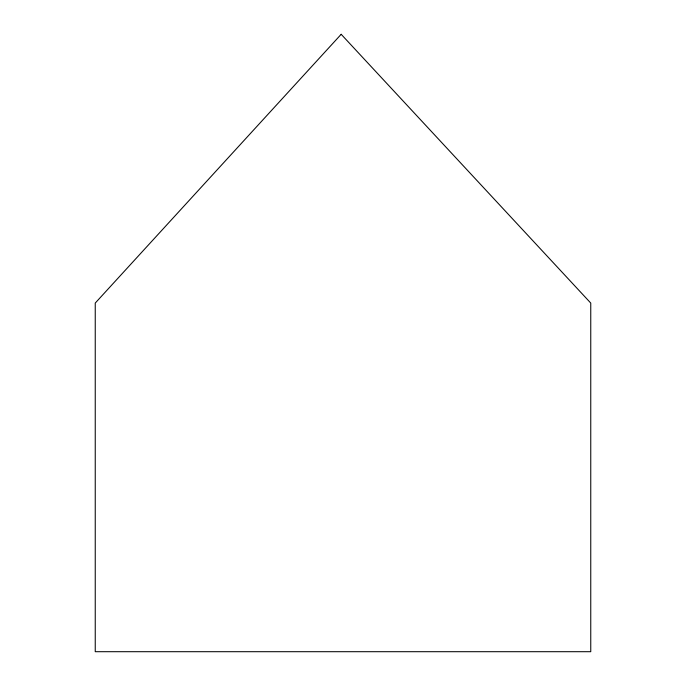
<?xml version="1.0" encoding="UTF-8"?>
<svg xmlns="http://www.w3.org/2000/svg" width="686" height="686" viewBox="0 0 686 686"><rect width="100%" height="100%" fill="white"/><g stroke="black" fill="none" stroke-linecap="round" stroke-linejoin="round"><path stroke-width="1.03" d="M341.182 34.3L95.243 303.066L95.243 651.7L590.757 651.7L590.757 303.066L341.182 34.3"/></g></svg>
